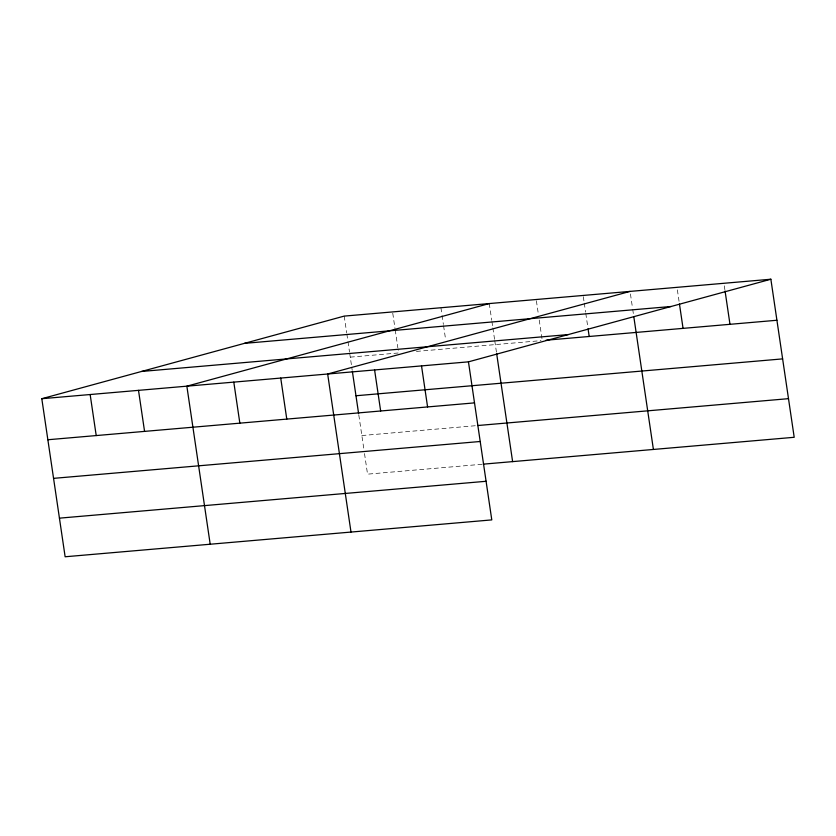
<?xml version="1.0" encoding="UTF-8"?>
<svg xmlns="http://www.w3.org/2000/svg" width="836" height="836" viewBox="0 0 836 836"><rect width="100%" height="100%" fill="white"/><g stroke="black" fill="none" stroke-linecap="round" stroke-linejoin="round"><path stroke-width="0.63" stroke-dasharray="4.18 3.13" d="M350.274 357.139L398.626 352.959L398.051 349.114M416.432 351.413L540.996 340.649M361.842 435.546L476.363 425.639M482.069 464.262L367.547 474.158L364.13 450.991M724.31 285.849L724.875 289.695M677.379 289.904L679.271 302.726M630.448 293.969L632.528 308.066M632.716 309.351L633.469 314.482M583.319 296.738L584.082 301.869M584.27 303.144L585.597 312.121M585.785 313.406L587.865 327.513M536.388 300.793L538.478 314.9M539.23 320.031L542.073 339.259M489.269 303.562L491.735 320.24M491.923 321.515L492.676 326.646M492.864 327.931L494.578 339.468M494.766 340.754L496.469 352.322M440.917 307.742L441.868 314.158M442.056 315.444L443.383 324.41M443.571 325.695L445.651 339.803M392.753 313.207L395.02 328.59M395.219 329.875L397.863 347.828M344.213 316.102L346.668 332.77M346.856 334.055L347.807 340.461M347.995 341.746L349.511 352.008M349.699 353.294L352.165 370.003M358.811 415.001L363.942 449.705"/><path stroke-width="1.25" d="M770.865 279.234L468.453 361.842L491.787 519.898L65.135 556.766L41.8 398.709L344.213 316.102L770.865 279.234L794.2 437.291L483.344 464.147M489.269 303.562L186.856 386.18L210.202 544.236M630.062 291.398L327.66 374.005L350.995 532.062M244.415 343.366L671.068 306.498M141.597 371.456L568.25 334.578M546.065 340.21L776.916 320.261M41.8 398.709L468.453 361.842M355.969 395.752L782.621 358.884M47.861 439.746L474.514 402.879M477.638 425.534L788.494 398.667M53.567 478.359L480.209 441.492M59.44 518.153L486.092 481.285M725.063 290.98L729.985 324.326M679.459 304.011L683.054 328.381M633.855 317.043L653.407 449.454M588.053 328.799L589.192 336.49M496.657 353.607L512.614 461.618M421.522 365.896L427.583 406.933M374.591 369.951L380.652 410.988M352.364 371.299L358.623 413.726M280.729 378.06L286.779 419.097M233.798 382.125L239.848 423.152M138.504 390.36L144.565 431.386M90.152 394.529L96.213 435.566"/></g></svg>
